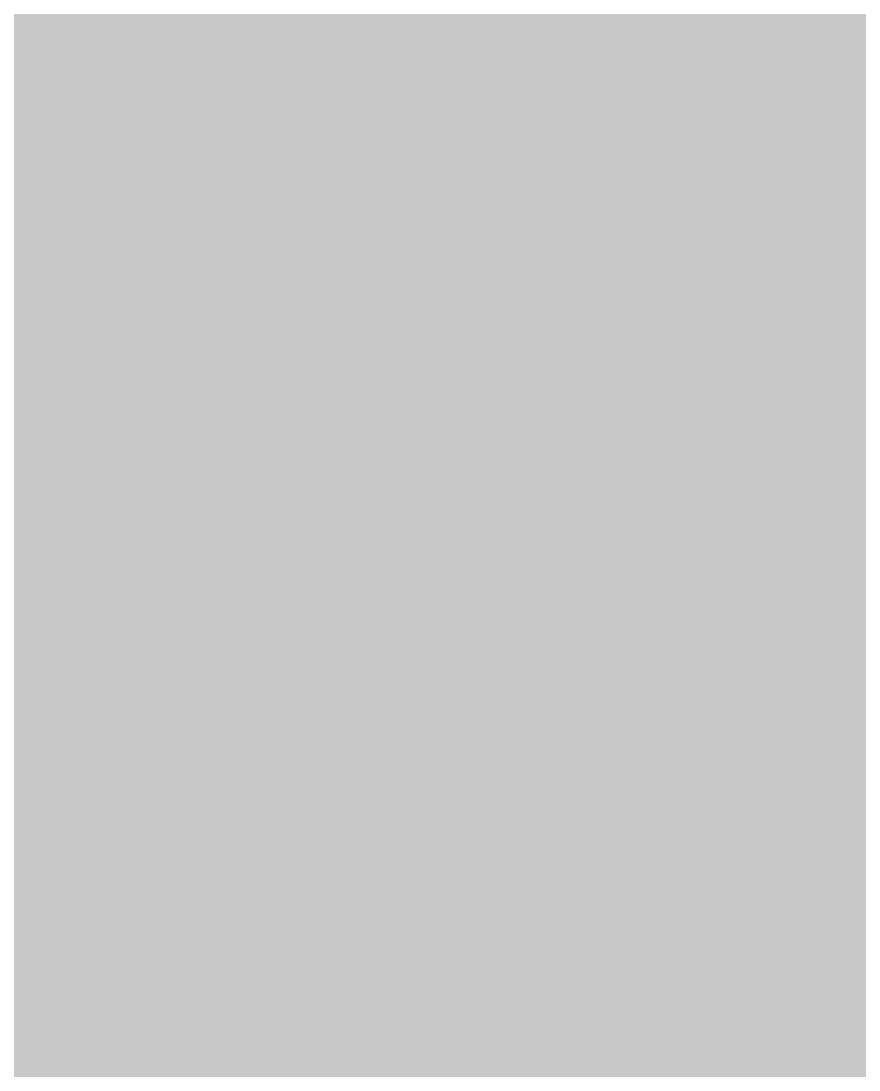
# Model space of a CAD drawing. Header units: inches. Extents: x -2 to 343, y -53 to 63.
# Drawn here: x 55.962 to 56.814, y -7.837 to -6.771 of the extents above; entities that cross this region are included whole.
import ezdxf

# ---------------------------------------------------------------- set-up
doc = ezdxf.new("R2010")
doc.units = ezdxf.units.IN
for name, color, linetype in [('Board Outline', 216, 'Continuous'), ('Bottom Layer', 5, 'Continuous'), ('Bottom Solder', 6, 'Continuous'), ('Drill Drawing', 1, 'Continuous'), ('Multi-Layer', 9, 'Continuous'), ('Pad Holes', 156, 'Continuous'), ('Top Layer', 1, 'Continuous'), ('Top Solder', 216, 'Continuous')]:
    doc.layers.add(name, color=color, linetype=linetype)

# ---------------------------------------------------------------- blocks, each defined once
blk = doc.blocks.new('WAFER_XH254Z_2A_116')
at = {"layer": 'Bottom Layer'}
h = blk.add_hatch(color=5, dxfattribs=at)
edge = h.paths.add_edge_path()
edge.add_arc((1.25, 0), 0.9, 0, 360)
at = {"layer": 'Bottom Solder'}
h = blk.add_hatch(color=6, dxfattribs=at)
edge = h.paths.add_edge_path()
edge.add_arc((1.25, 0), 0.95, 0, 360)
at = {"layer": 'Multi-Layer'}
h = blk.add_hatch(color=9, dxfattribs=at)
edge = h.paths.add_edge_path()
edge.add_arc((1.25, 0), 0.9, 0, 360)
at = {"layer": 'Pad Holes'}
h = blk.add_hatch(color=7, dxfattribs=at)
edge = h.paths.add_edge_path()
edge.add_arc((1.25, 0), 0.55, 0, 360)
at = {"layer": 'Top Layer'}
h = blk.add_hatch(color=1, dxfattribs=at)
edge = h.paths.add_edge_path()
edge.add_arc((1.25, 0), 0.9, 0, 360)
at = {"layer": 'Top Solder'}
h = blk.add_hatch(color=216, dxfattribs=at)
edge = h.paths.add_edge_path()
edge.add_arc((1.25, 0), 0.95, 0, 360)

msp = doc.modelspace()

# ---------------------------------------------------------------- linework, layer by layer
at = {"layer": 'Board Outline'}
msp.add_lwpolyline([(49.772, 6.3476, 0.254, 0.254, -0.6504), (32.1175, -53.0547, 0.254, 0.254, 0)], format="xyseb", dxfattribs=at)
at = {"layer": 'Bottom Layer'}
msp.add_lwpolyline([(56.3823, -3.5825, 0.381, 0.381, -0.316719), (54.8297, -37.0055, 0.381, 0.381, 0)], format="xyseb", dxfattribs=at)
at = {"layer": 'Drill Drawing'}
for points in [[(56.1341, -7.3121, 0.0508, 0.0508, 0), (56.2611, -7.1851, 0.0508, 0.0508, 0)], [(56.2611, -7.1851, 0.0508, 0.0508, 0), (56.3881, -7.3121, 0.0508, 0.0508, 0)], [(56.0071, -7.3121, 0.0508, 0.0508, 0), (56.1341, -7.4391, 0.0508, 0.0508, 0)], [(56.0071, -7.3121, 0.0508, 0.0508, 0), (56.1341, -7.3121, 0.0508, 0.0508, 0)], [(56.3881, -7.3121, 0.0508, 0.0508, 0), (56.5151, -7.3121, 0.0508, 0.0508, 0)], [(56.3881, -7.4391, 0.0508, 0.0508, 0), (56.5151, -7.3121, 0.0508, 0.0508, 0)], [(56.0071, -7.5661, 0.0508, 0.0508, 0), (56.1341, -7.4391, 0.0508, 0.0508, 0)], [(56.3881, -7.4391, 0.0508, 0.0508, 0), (56.5151, -7.5661, 0.0508, 0.0508, 0)], [(56.0071, -7.5661, 0.0508, 0.0508, 0), (56.1341, -7.5661, 0.0508, 0.0508, 0)], [(56.1341, -7.5661, 0.0508, 0.0508, 0), (56.2611, -7.6931, 0.0508, 0.0508, 0)], [(56.2611, -7.6931, 0.0508, 0.0508, 0), (56.3881, -7.5661, 0.0508, 0.0508, 0)], [(56.3881, -7.5661, 0.0508, 0.0508, 0), (56.5151, -7.5661, 0.0508, 0.0508, 0)]]:
    msp.add_lwpolyline(points, format="xyseb", dxfattribs=at)
for points in [[(56.2484, -7.1851, 0.0254, 0.0254, 1), (56.2738, -7.1851, 0.0254, 0.0254, 1)], [(56.2484, -7.1851, 0.0254, 0.0254, 1), (56.2738, -7.1851, 0.0254, 0.0254, 1)], [(55.9944, -7.3121, 0.0254, 0.0254, 1), (56.0198, -7.3121, 0.0254, 0.0254, 1)], [(55.9944, -7.3121, 0.0254, 0.0254, 1), (56.0198, -7.3121, 0.0254, 0.0254, 1)], [(56.1214, -7.3121, 0.0254, 0.0254, 1), (56.1468, -7.3121, 0.0254, 0.0254, 1)], [(56.1214, -7.3121, 0.0254, 0.0254, 1), (56.1468, -7.3121, 0.0254, 0.0254, 1)], [(56.3754, -7.3121, 0.0254, 0.0254, 1), (56.4008, -7.3121, 0.0254, 0.0254, 1)], [(56.3754, -7.3121, 0.0254, 0.0254, 1), (56.4008, -7.3121, 0.0254, 0.0254, 1)], [(56.5024, -7.3121, 0.0254, 0.0254, 1), (56.5278, -7.3121, 0.0254, 0.0254, 1)], [(56.5024, -7.3121, 0.0254, 0.0254, 1), (56.5278, -7.3121, 0.0254, 0.0254, 1)], [(56.1214, -7.4391, 0.0254, 0.0254, 1), (56.1468, -7.4391, 0.0254, 0.0254, 1)], [(56.1214, -7.4391, 0.0254, 0.0254, 1), (56.1468, -7.4391, 0.0254, 0.0254, 1)], [(56.3754, -7.4391, 0.0254, 0.0254, 1), (56.4008, -7.4391, 0.0254, 0.0254, 1)], [(56.3754, -7.4391, 0.0254, 0.0254, 1), (56.4008, -7.4391, 0.0254, 0.0254, 1)], [(55.9944, -7.5661, 0.0254, 0.0254, 1), (56.0198, -7.5661, 0.0254, 0.0254, 1)], [(55.9944, -7.5661, 0.0254, 0.0254, 1), (56.0198, -7.5661, 0.0254, 0.0254, 1)], [(56.1214, -7.5661, 0.0254, 0.0254, 1), (56.1468, -7.5661, 0.0254, 0.0254, 1)], [(56.1214, -7.5661, 0.0254, 0.0254, 1), (56.1468, -7.5661, 0.0254, 0.0254, 1)], [(56.3754, -7.5661, 0.0254, 0.0254, 1), (56.4008, -7.5661, 0.0254, 0.0254, 1)], [(56.3754, -7.5661, 0.0254, 0.0254, 1), (56.4008, -7.5661, 0.0254, 0.0254, 1)], [(56.5024, -7.5661, 0.0254, 0.0254, 1), (56.5278, -7.5661, 0.0254, 0.0254, 1)], [(56.5024, -7.5661, 0.0254, 0.0254, 1), (56.5278, -7.5661, 0.0254, 0.0254, 1)], [(56.2484, -7.6931, 0.0254, 0.0254, 1), (56.2738, -7.6931, 0.0254, 0.0254, 1)], [(56.2484, -7.6931, 0.0254, 0.0254, 1), (56.2738, -7.6931, 0.0254, 0.0254, 1)]]:
    msp.add_lwpolyline(points, format="xyseb", close=True, dxfattribs=at)
at = {"layer": 'Top Layer'}
msp.add_lwpolyline([(53.9795, -9.7207, 0.762, 0.762, 0), (56.2611, -7.4391, 0.762, 0.762, 0)], format="xyseb", dxfattribs=at)
msp.add_lwpolyline([(56.0706, -7.4391, 0.381, 0.381, 1), (56.4516, -7.4391, 0.381, 0.381, 1)], format="xyseb", close=True, dxfattribs=at)

# ---------------------------------------------------------------- block references
at = {"rotation": 111}
msp.add_blockref('WAFER_XH254Z_2A_116', (56.709, -8.606), dxfattribs=at)

doc.saveas('drawing.dxf')
